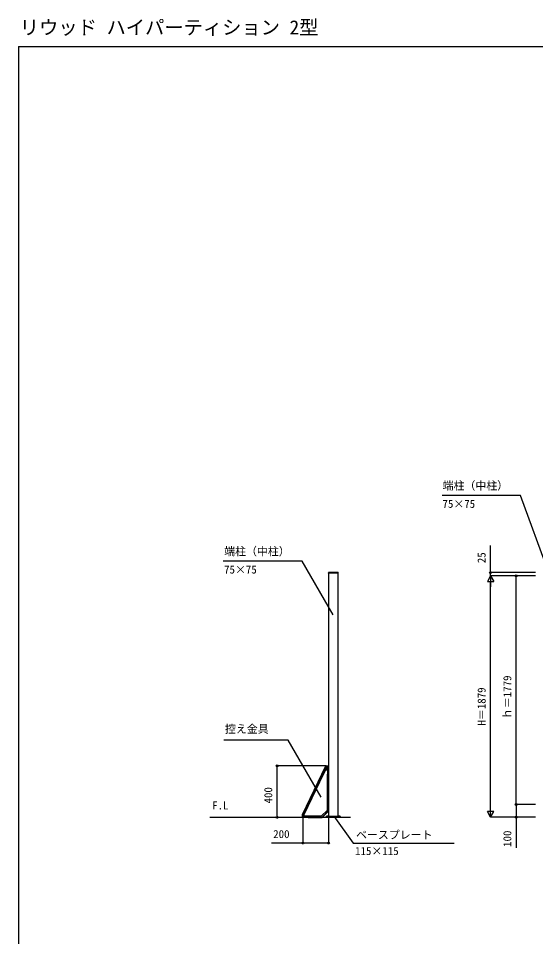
# Model space of a CAD drawing. Units: millimetres, scale not verified. Extents: x -4375 to 4375, y -6499 to 6470.
# Drawn here: x -4375 to -348, y -679 to 6470 of the extents above; entities that cross this region are included whole.
import ezdxf
from ezdxf.enums import TextEntityAlignment as Align

# ---------------------------------------------------------------- set-up
doc = ezdxf.new("R2010")
doc.units = ezdxf.units.MM
doc.header["$LTSCALE"] = 30
for name, color, linetype in [('0-1_USER1', 3, 'Continuous'), ('0-2_YKK_13', 4, 'Continuous'), ('0-3_YKK_A1', 4, 'Continuous'), ('0-4_YKK_D', 6, 'Continuous'), ('0-5_YKK_ZWAK', 7, 'Continuous')]:
    doc.layers.add(name, color=color, linetype=linetype)
doc.styles.add('ＭＳ ゴシック', font='')
doc.styles.get('ＭＳ ゴシック').set_extended_font_data('MS Gothic')

msp = doc.modelspace()

# ---------------------------------------------------------------- linework, layer by layer
at = {"layer": '0-2_YKK_13'}
for p, q in [((-2163.4, 270.79), (-1981.65, 651.42)), ((-1980.27, 649.23), (-1987.78, 633.51)), ((-1979.9, 649.65), (-1981.28, 651.84)), ((-1980.75, 651.99), (-1961, 651.99)), ((-1979.37, 649.8), (-1961, 649.8)), ((-1960, 650.99), (-1960, 648.8)), ((-1960, 648.8), (-1960, 594.8)), ((-2011.16, 587.59), (-2162.64, 270.39)), ((-2151.62, 268.15), (-1974.22, 639.64)), ((-1999.82, 587.55), (-2151.56, 269.8)), ((-2010.88, 588.59), (-2010.78, 588.59)), ((-1999.25, 588.55), (-2010.78, 588.59)), ((-1994.29, 623.53), (-2010.5, 589.59)), ((-1999.15, 588.55), (-1999.25, 588.55)), ((-1982.37, 623.5), (-1998.58, 589.55)), ((-1990.65, 628.52), (-1991.42, 628.53)), ((-1990.65, 628.52), (-1981.24, 628.49)), ((-1981.24, 628.49), (-1980.47, 628.49)), ((-1975.46, 641.61), (-1979.34, 633.49)), ((-1975.08, 642.03), (-1973.84, 640.06)), ((-1967.31, 642.18), (-1974.56, 642.18)), ((-1973.32, 640.21), (-1969.28, 640.21)), ((-1972.66, 623.8), (-1972.3, 624.42)), ((-1972.66, 615.8), (-1972.66, 623.8)), ((-1972.66, 615.8), (-1972.3, 615.18)), ((-1969.16, 624.42), (-1972.3, 624.42)), ((-1969.16, 622.11), (-1972.3, 622.11)), ((-1969.16, 617.49), (-1972.3, 617.49)), ((-1969.16, 615.18), (-1972.3, 615.18)), ((-1969.16, 615.1), (-1969.16, 624.5)), ((-1969.16, 624.5), (-1968.16, 624.5)), ((-1969.16, 617.3), (-1969.16, 622.3)), ((-1968.16, 622.06), (-1969.16, 622.06)), ((-1968.16, 617.54), (-1969.16, 617.54)), ((-1968.16, 615.1), (-1969.16, 615.1)), ((-1966.61, 641.88), (-1968.57, 639.92)), ((-1968.28, 639.21), (-1968.28, 624.5)), ((-1968.28, 615.1), (-1968.28, 307.36)), ((-1967.62, 307.08), (-1967.62, 584.8)), ((-1967.19, 589.8), (-1966.75, 589.8)), ((-1966.31, 594.8), (-1966.31, 641.18)), ((-1960, 584.8), (-1960, 589.8)), ((-1960, 584.8), (-1960, 298.98)), ((-1968.57, 306.65), (-2016.85, 258.37)), ((-2016.58, 257.72), (-1967.92, 306.38)), ((-2009.71, 250.09), (-1960.29, 299.51)), ((-1960.29, 298.27), (-2008.47, 250.09)), ((-1967.7, 306.7), (-1968.36, 306.97)), ((-2163.5, 250.8), (-2163.5, 270.36)), ((-2151.56, 269.8), (-2162.62, 269.8)), ((-2159.87, 259.3), (-2162.62, 269.8)), ((-2160, 249.8), (-2162.5, 249.8)), ((-2160, 249.8), (-2160, 258.8)), ((-2120, 249.8), (-2160, 249.8)), ((-2156, 259.8), (-2159, 259.8)), ((-2152.85, 267.99), (-2155.13, 259.3)), ((-2155, 255.8), (-2155, 258.8)), ((-2154.71, 255.09), (-2151.43, 258.37)), ((-2121, 254.8), (-2154, 254.8)), ((-2152.78, 268.18), (-2151.7, 267.93)), ((-2151.56, 269.8), (-2152.68, 268.34)), ((-2151.72, 259.08), (-2151.72, 267.72)), ((-2144.62, 258.08), (-2150.72, 258.08)), ((-2144.7, 256.6), (-2135.3, 256.6)), ((-2144.7, 255.6), (-2144.7, 256.6)), ((-2144, 260.1), (-2144.62, 259.74)), ((-2144.62, 256.6), (-2144.62, 259.74)), ((-2144, 260.1), (-2136, 260.1)), ((-2142.5, 256.6), (-2137.5, 256.6)), ((-2142.31, 256.6), (-2142.31, 259.74)), ((-2142.26, 255.6), (-2142.26, 256.6)), ((-2137.74, 255.6), (-2137.74, 256.6)), ((-2137.69, 256.6), (-2137.69, 259.74)), ((-2136, 260.1), (-2135.38, 259.74)), ((-2135.38, 256.6), (-2135.38, 259.74)), ((-2017.56, 258.08), (-2135.38, 258.08)), ((-2135.3, 256.6), (-2135.3, 255.6)), ((-2120, 253.8), (-2120, 256.42)), ((-2120, 249.8), (-2120, 253.8)), ((-2120, 249.8), (-2009.18, 249.8)), ((-2119, 257.42), (-2017.28, 257.42)), ((-2016.9, 257.5), (-2017.17, 258.16)), ((-1980, 253), (-1865, 253)), ((-1980, 249.8), (-1980, 253)), ((-1974.5, 258.3), (-1975.12, 257.94)), ((-1975.12, 254.8), (-1975.12, 257.94)), ((-1975.12, 254.8), (-1965.88, 254.8)), ((-1974.5, 258.3), (-1966.5, 258.3)), ((-1973, 254.8), (-1968, 254.8)), ((-1972.81, 254.8), (-1972.81, 257.94)), ((-1968.19, 254.8), (-1968.19, 257.94)), ((-1966.5, 258.3), (-1965.88, 257.94)), ((-1965.88, 254.8), (-1965.88, 257.94)), ((-1963.43, 255.95), (-1964.67, 253.8)), ((-1960.22, 257.8), (-1884.78, 257.8)), ((-1881.57, 255.95), (-1880.33, 253.8)), ((-1878.5, 258.3), (-1879.12, 257.94)), ((-1879.12, 254.8), (-1879.12, 257.94)), ((-1879.12, 254.8), (-1869.88, 254.8)), ((-1878.5, 258.3), (-1870.5, 258.3)), ((-1877, 254.8), (-1872, 254.8)), ((-1876.81, 254.8), (-1876.81, 257.94)), ((-1872.19, 254.8), (-1872.19, 257.94)), ((-1870.5, 258.3), (-1869.88, 257.94)), ((-1869.88, 254.8), (-1869.88, 257.94))]:
    msp.add_line(p, q, dxfattribs=at)
for points in [[(-1967.36, 625.8), (-1967.36, 613.8), (-1968.16, 613.8), (-1968.16, 625.8)], [(-2134, 254.8), (-2146, 254.8), (-2146, 255.6), (-2134, 255.6)], [(-1976.5, 253.8), (-1964.5, 253.8), (-1964.5, 253), (-1976.5, 253)], [(-1974.88, 254.8), (-1974.88, 253.8), (-1966.12, 253.8), (-1966.12, 254.8)], [(-1880.5, 253.8), (-1868.5, 253.8), (-1868.5, 253), (-1880.5, 253)], [(-1878.88, 254.8), (-1878.88, 253.8), (-1870.12, 253.8), (-1870.12, 254.8)]]:
    msp.add_lwpolyline(points, close=True, dxfattribs=at)
for points in [[(-1966.75, 589.8), (-1960, 589.8), (-1960, 594.8)], [(-2162.62, 269.8), (-2162.62, 270.39), (-2163.47, 270.58)], [(-1865, 253), (-1865, 249.8), (-1980, 249.8)]]:
    msp.add_lwpolyline(points, dxfattribs=at)
for centre, radius, start, end in [((-1980.75, 650.99), 1, 90, 154.47553), ((-1979.37, 648.8), 1, 90, 154.47382), ((-1961, 650.99), 1, 0, 90), ((-1961, 648.8), 1, 0, 90), ((-1974.56, 641.18), 1, 90, 154.47382), ((-1973.32, 639.21), 1, 90, 154.47382), ((-1970.62, 623.26), 2.04, 145.61575, 214.38425), ((-1965.02, 619.8), 7.64, 162.41205, 197.58795), ((-1970.62, 616.34), 2.04, 145.61575, 214.38425), ((-1969.28, 639.21), 1, 0, 90), ((-1967.31, 641.18), 1, 0, 90), ((-1969.28, 307.36), 1, 315, 0), ((-1968.62, 307.08), 1, 315, 0), ((-2162.5, 270.36), 1, 154.47553, 180), ((-2162.5, 250.8), 1, 180, 270), ((-2159, 258.8), 1, 90, 180), ((-2156, 258.8), 1, 0, 90), ((-2154, 255.8), 1, 180, 270), ((-2151.88, 267.73), 1, 142.6163, 165.29352), ((-2150.72, 267.72), 1, 154.47382, 180), ((-2150.72, 259.08), 1, 180, 270), ((-2143.46, 258.06), 2.04, 55.61575, 124.38425), ((-2140, 252.46), 7.64, 72.41205, 107.58795), ((-2136.54, 258.06), 2.04, 55.61575, 124.38425), ((-2121, 253.8), 1, 0, 90), ((-2119, 256.42), 1, 90, 180), ((-2017.56, 259.08), 1, 270, 315), ((-2017.28, 258.42), 1, 270, 315), ((-2010.41, 250.8), 1, 270, 315), ((-2009.18, 250.8), 1, 270, 315), ((-1973.96, 256.26), 2.04, 55.61575, 124.38425), ((-1970.5, 250.66), 7.64, 72.41205, 107.58795), ((-1967.04, 256.26), 2.04, 55.61575, 124.38425), ((-1960.22, 254.1), 3.7, 90, 149.99999), ((-1884.78, 254.1), 3.7, 30.00001, 90), ((-1877.96, 256.26), 2.04, 55.61575, 124.38425), ((-1874.5, 250.66), 7.64, 72.41205, 107.58795), ((-1871.04, 256.26), 2.04, 55.61575, 124.38425)]:
    msp.add_arc(centre, radius, start, end, dxfattribs=at)
for centre, major_axis, ratio, start_param, end_param in [((-2011.26, 587.59), (0.48, 0.998), 0.078955, 4.7500591, 6.3208555), ((-2010.4, 589.59), (0.48, 0.998), 0.078955, 1.6084665, 3.1792628), ((-1999.73, 587.55), (0.48, 0.998), 0.078955, 0.0376702, 1.6084665), ((-1998.68, 589.55), (0.48, 0.998), 0.078955, 3.1792628, 4.7500591), ((-1993.81, 623.53), (2.4, 4.99), 0.078955, 0.0376702, 1.6084665), ((-1982.85, 623.5), (2.4, 4.99), 0.078955, 4.7500591, 6.3208555), ((-1978.86, 633.49), (2.4, 4.99), 0.078955, 1.6084665, 3.1792628), ((-1967.19, 584.8), (0, 5), 0.087489, 0, 1.5707963), ((-1966.75, 594.8), (0, 5), 0.087489, 3.1415927, 4.712389)]:
    msp.add_ellipse(centre, major_axis=major_axis, ratio=ratio, start_param=start_param, end_param=end_param, dxfattribs=at)
at = {"layer": '0-3_YKK_A1'}
for p, q in [((-1960, 2149.8), (-1960, 257.8)), ((-1885.21, 2154.8), (-1959.79, 2154.8)), ((-1885, 257.8), (-1885, 2149.8)), ((-1884, 2149.8), (-1884.21, 2153.85)), ((-1790.5, 249.8), (-2884.83, 249.8)), ((-1872.5, 249.8), (-2272.5, 249.8))]:
    msp.add_line(p, q, dxfattribs=at)
msp.add_lwpolyline([(-1884, 2149.8), (-1961, 2149.8), (-1960.79, 2153.85)], dxfattribs=at)
for centre, start, end in [((-1959.79, 2153.8), 90, 177), ((-1885.21, 2153.8), 3, 90)]:
    msp.add_arc(centre, 1, start, end, dxfattribs=at)
at = {"layer": '0-4_YKK_D'}
for p, q in [((-699, 2154.8), (-699, 2365.88)), ((-349, 2154.8), (-700, 2154.8)), ((-699, 2129.8), (-699, 2154.8)), ((-699, 2129.8), (-724, 2086.5)), ((-724, 2086.5), (-674, 2086.5)), ((-349, 2129.8), (-700, 2129.8)), ((-349, 2129.8), (-700, 2129.8)), ((-699, 2129.8), (-699, 2099.8)), ((-699, 2129.8), (-674, 2086.5)), ((-699, 2129.8), (-699, 2043.2)), ((-699, 300.8), (-699, 2079.8)), ((-349, 2129.8), (-500, 2129.8)), ((-499, 350.8), (-499, 2129.8)), ((-1981.83, 651.11), (-2361, 651.11)), ((-2360, 249.8), (-2360, 651.11)), ((-1960, 293.85), (-1960, 48.8)), ((-699, 250.8), (-724, 294.1)), ((-674, 294.1), (-724, 294.1)), ((-699, 250.8), (-699, 337.4)), ((-699, 250.8), (-674, 294.1)), ((-349, 350.8), (-500, 350.8)), ((-349, 350.8), (-500, 350.8)), ((-2160, 248.8), (-2160, 48.8)), ((-350, 250.8), (-700, 250.8)), ((-350, 250.8), (-500, 250.8))]:
    msp.add_line(p, q, dxfattribs=at)
for points in [[(-246.32, 2153.83), (-465.06, 2754.8), (-1074.99, 2754.8)], [(-1924.27, 1827.42), (-2165.4, 2245.07), (-2781.83, 2245.07)], [(-2017.61, 407), (-2274.01, 851.11), (-2776, 851.11)], [(-499, 350.8), (-499, 250.8), (-499, 12.73)], [(-1919.15, 257.8), (-1769.12, 49.8), (-982.23, 49.8)], [(-1960, 49.8), (-2160, 49.8), (-2404.83, 49.8)]]:
    msp.add_lwpolyline(points, dxfattribs=at)
for centre in [(-699, 2154.8), (-499, 2129.8), (-2360, 651.11), (-499, 350.8), (-2360, 249.8), (-499, 250.8), (-2160, 49.8), (-1960, 49.8)]:
    msp.add_circle(centre, 7.5, dxfattribs=at)
at = {"layer": '0-5_YKK_ZWAK'}
for q in [(-4375, -6499.2), (4375, 6250.8)]:
    msp.add_line((-4375, 6250.8), q, dxfattribs=at)

# ---------------------------------------------------------------- texts
at = {"layer": '0-1_USER1', "style": 'ＭＳ ゴシック'}
for s, height, p in [('リウッド ハイパーティション 2型', 110, (-4363.72, 6311.85)), ('F.L', 62.32, (-2866.66, 292.8))]:
    msp.add_text(s, height=height, dxfattribs=at).set_placement(p, align=Align.BOTTOM_LEFT)
at = {"layer": '0-4_YKK_D', "style": 'ＭＳ ゴシック'}
for s, p in [('端柱（中柱）', (-1072.38, 2782.33)), ('75×75', (-1073.35, 2640.66)), ('端柱（中柱）', (-2772.68, 2270.64)), ('75×75', (-2773.65, 2128.97)), ('控え金具', (-2766.54, 888.01)), ('200', (-2391.11, 69.8)), ('ベースプレート', (-1745.82, 63.31)), ('115×115', (-1753.54, -62.16))]:
    msp.add_text(s, height=62.32, dxfattribs=at).set_placement(p, align=Align.BOTTOM_LEFT)
for s, p in [('25', (-719, 2228.52)), ('ｈ＝1779', (-519, 1014.76)), ('H＝1879', (-719, 964.28)), ('400', (-2380, 357.73)), ('100', (-519, 19.69))]:
    msp.add_text(s, height=62.32, rotation=90, dxfattribs=at).set_placement(p, align=Align.BOTTOM_LEFT)

doc.saveas('drawing.dxf')
